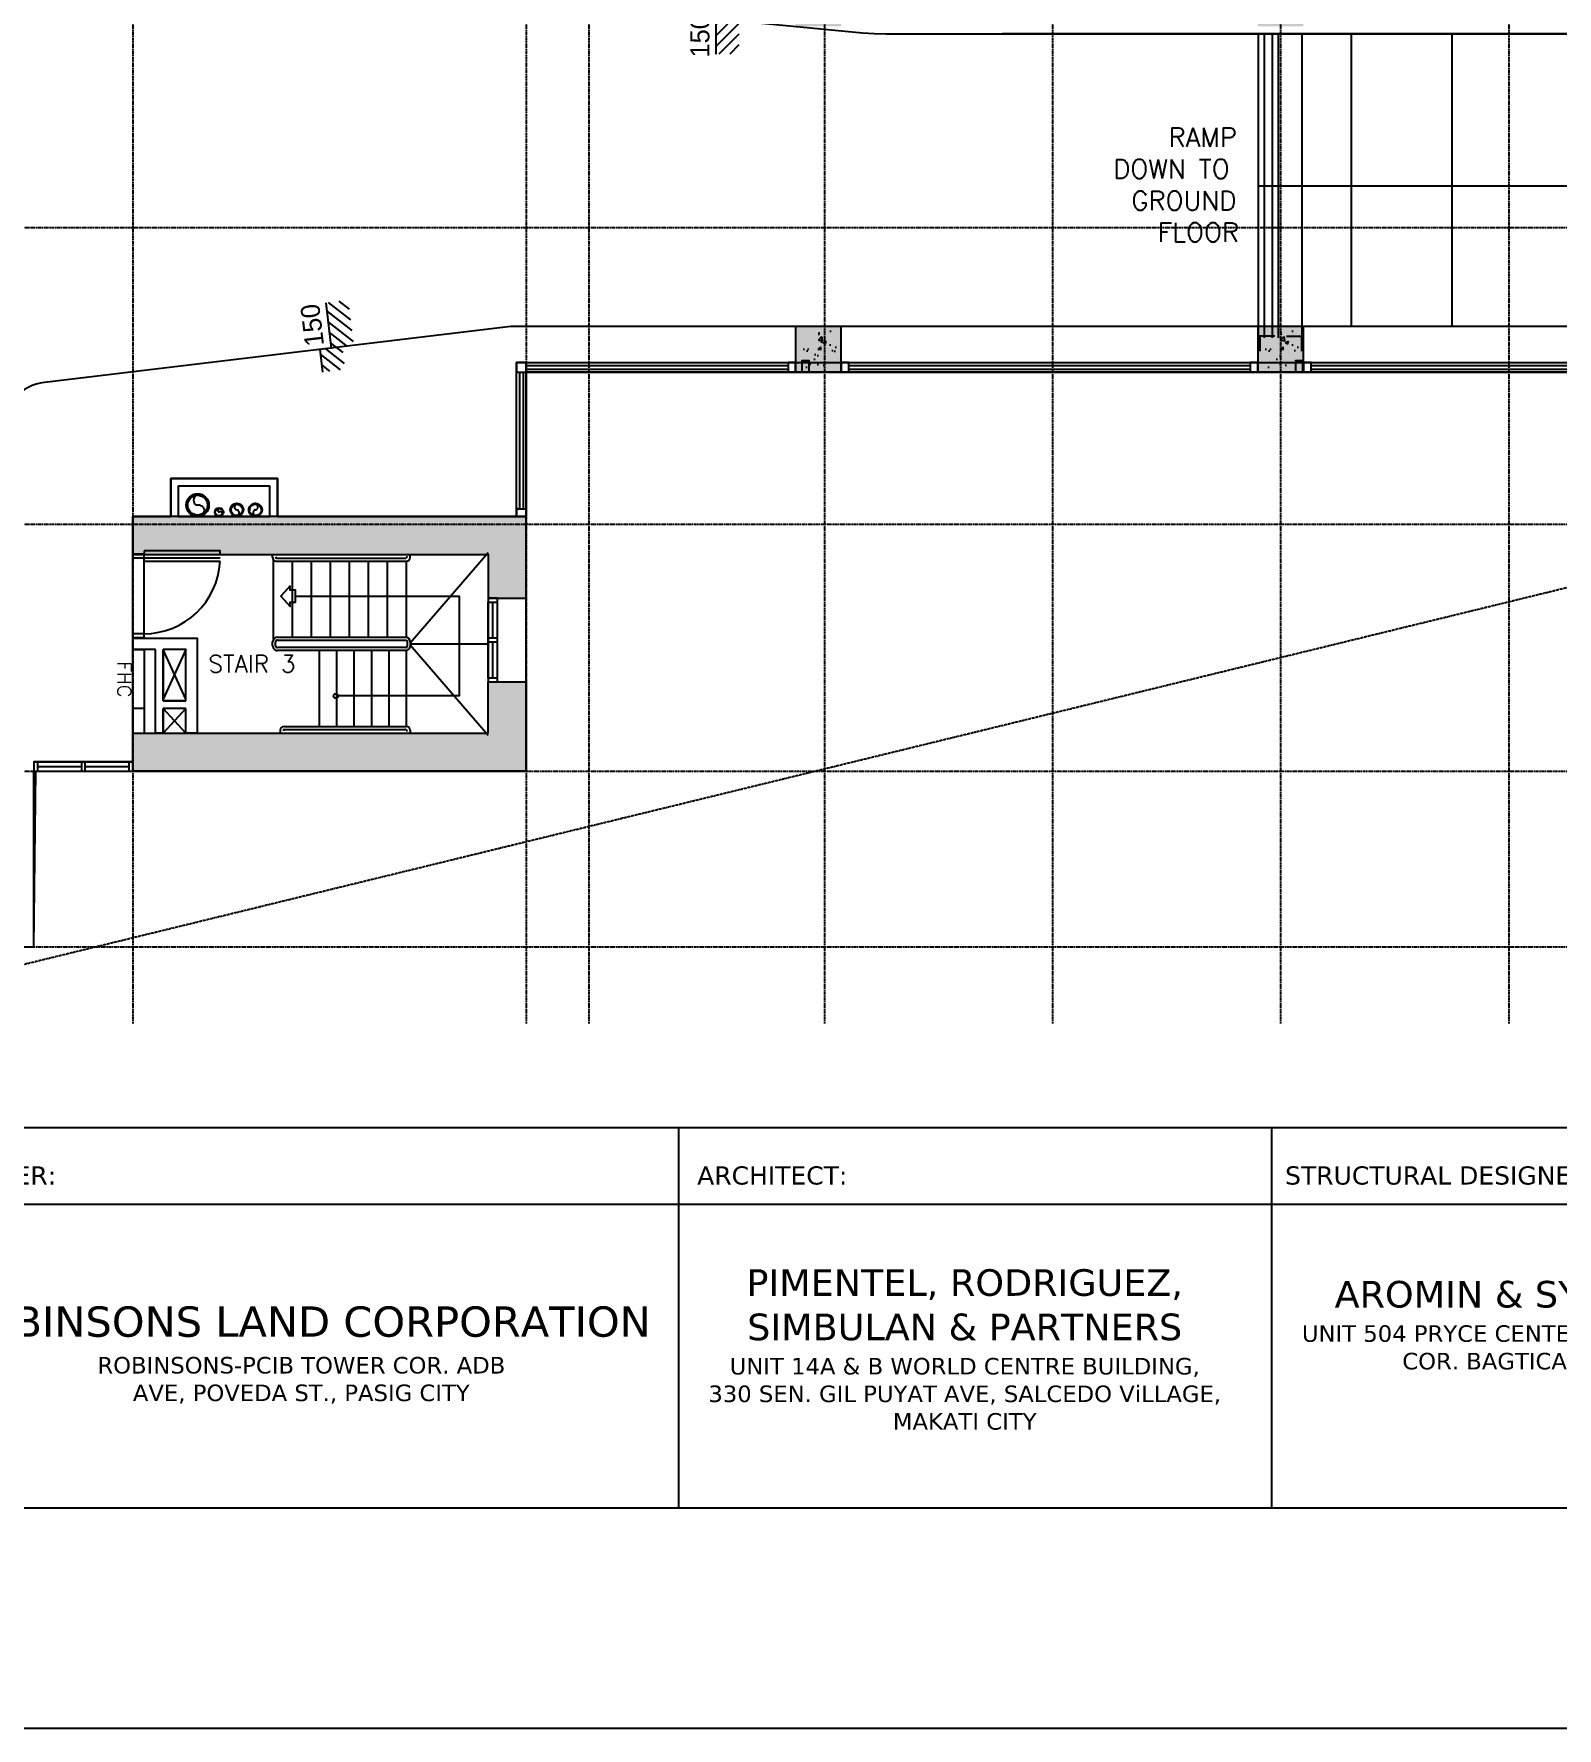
# Model space of a CAD drawing. Header units: inches. Extents: x -189245 to 740841, y -215444 to 469401.
# Drawn here: x 473354 to 493390, y 111625 to 133913 of the extents above; entities that cross this region are included whole.
import ezdxf
from ezdxf.enums import TextEntityAlignment as Align

# ---------------------------------------------------------------- set-up
doc = ezdxf.new("R2010")
doc.units = ezdxf.units.IN
doc.header["$LTSCALE"] = 10
doc.header["$MEASUREMENT"] = 0
for name, pattern in [('ACAD_WP', [1, 0.7, -0.3]), ('CENTER', [2, 1.25, -0.25, 0.25, -0.25]), ('GRID NORMAL$0$GRID BASEMENT$0$GRID GROUND$0$GRID$0$$0$PHANTOM', [2.5, 1.25, -0.25, 0.25, -0.25, 0.25, -0.25]), ('HIDDEN2', [0.1875, 0.125, -0.0625])]:
    doc.linetypes.add(name, pattern=pattern)
for name, color, linetype in [('3', 252, 'Continuous'), ('A - Wheel Stop', 2, 'Continuous'), ('A-CMU WALL', 4, 'Continuous'), ('A-COLUMN HATCH', 252, 'Continuous'), ('A-GRID', 8, 'Continuous'), ('A-HATCH GRAVEL', 8, 'Continuous'), ('A-HATCH-SOLID', 252, 'Continuous'), ('A-PARKING', 252, 'Continuous'), ('A-PARKING EQUIPMENTS', 2, 'Continuous'), ('A-ROAD', 252, 'Continuous'), ('A-SHEARWALL', 6, 'Continuous'), ('A-STAIR', 1, 'Continuous'), ('A-TEXT', 3, 'Continuous'), ('A-WINDOW', 2, 'Continuous'), ('COLUMN', 6, 'Continuous'), ('ELEVATION MARK', 2, 'Continuous'), ('GRID', 8, 'CENTER'), ('P-WST-KIT', 41, 'Continuous'), ('P-WST-PRK', 63, 'ACAD_WP'), ('TEXT', 3, 'Continuous'), ('TSG- DIM1', 1, 'Continuous'), ('TSG- WALL 100', 244, 'Continuous'), ('TSG- WINDOW PANEL HATCH', 200, 'Continuous')]:
    doc.layers.add(name, color=color, linetype=linetype)
doc.layers.add('DEFPOINT', color=7, linetype='Continuous', plot=False)
doc.layers.add('Defpoints @ 1', color=7, linetype='Continuous', plot=False)
doc.styles.add('loudet_font200', font='romans.shx')
doc.styles.add('PRSP_Simplex', font='simplex.shx')
pattern_1 = [(50, (467978.45, 126913.5), (717.26, -62.752), [75, -825]), (355, (467978.45, 126913.5), (-138.751, 752.192), [60, -660]), (100.4514, (468038.2, 126908.3), (578.51, 689.44), [63.74, -701.142]), (46.184, (467978.45, 127113.5), (1067.24, -165.52), [112.5, -1237.5]), (96.6356, (468067.4, 127099.7), (934.663, 974.12), [95.61, -1051.713]), (351.184, (467978.5, 127113.5), (934.66, 974.12), [90, -990]), (21, (468078.45, 127063.5), (596.907, -402.619), [75, -825]), (326, (468078.45, 127063.5), (243.315, 725.15), [60, -660]), (71.4514, (468128.2, 127029.95), (840.223, 322.53), [63.74, -701.142]), (37.5, (467978.45, 126913.5), (12.16, 332.894), [0, -652, 0, -670, 0, -662.5]), (7.5, (467978.45, 126913.5), (263.0695, 394.4117), [0, -382, 0, -637, 0, -252.5]), (327.5, (467755.45, 126913.5), (533.8224, -22.555), [0, -250, 0, -780, 0, -1035]), (317.5, (467655.45, 126913.5), (583.186, 100.105), [0, -325, 0, -518, 0, -735])]

# ---------------------------------------------------------------- blocks, each defined once
blk = doc.blocks.new('STEP')
at = {"color": 1}
for p, q in [((-196, -300), (-496, 0)), ((-54, -300), (-354, 0)), ((0, -213), (-213, 0)), ((220, -150), (0, 70)), ((300, -89), (61, 150)), ((300, 53), (203, 150)), ((-337, -300), (-600, -37)), ((-479, -300), (-600, -179)), ((78, -150), (-72, 0))]:
    blk.add_line(p, q, dxfattribs=at)
at = {"color": 3}
blk.add_lwpolyline([(-600, 0), (0, 0), (0, 150), (300, 150)], dxfattribs=at)
blk.add_attdef('000', (-646, 88), '', height=250, dxfattribs=at)
blk = doc.blocks.new('SW6')
at = {"layer": 'A-HATCH-SOLID', "ltscale": 2}
blk.add_hatch(color=254, dxfattribs=at).paths.add_polyline_path([(0, -100), (0, 575), (500, 575), (500, -100), (500, -600), (-4675, -600), (-4675, -100)])
at = {"layer": 'A-SHEARWALL', "color": 6}
blk.add_lwpolyline([(0, -100), (0, 575), (500, 575), (500, -100), (500, -100), (500, -600), (-4675, -600), (-4675, -100), (-4675, -100), (-4675, -100), (0, -100)], dxfattribs=at)
blk = doc.blocks.new('FHC')
at = {"layer": 'COLUMN', "color": 3, "linetype": 'HIDDEN2'}
blk.add_lwpolyline([(149, 325), (0, 325), (0, 1100), (149, 1100)], close=True, dxfattribs=at)
at = {"layer": 'TSG- WALL 100', "color": 4}
for p, q in [((0, 325), (0, 0)), ((150, 325), (150, 0))]:
    blk.add_line(p, q, dxfattribs=at)
at = {"layer": 'A-TEXT', "linetype": 'Continuous', "style": 'PRSP_Simplex'}
blk.add_text('FHC', height=180, rotation=270, dxfattribs=at).set_placement((-109, 708), align=Align.MIDDLE)

msp = doc.modelspace()

# ---------------------------------------------------------------- hatches: boundary and pattern name
at = {"layer": 'A-COLUMN HATCH'}
h = msp.add_hatch(color=254, dxfattribs=at)
h.paths.add_polyline_path([(467978.45079, 126913.49964), (469178.45079, 126913.49964), (469178.45079, 127613.49964), (467978.45079, 127613.49964)])
h.paths.add_polyline_path([(467978.45079, 131013.49964), (469178.45079, 131013.49964), (469178.45079, 131713.49964), (467978.45079, 131713.49964)])
h.paths.add_polyline_path([(467978.45079, 139013.49964), (469178.45079, 139013.49964), (469178.45079, 139713.49964), (467978.45079, 139713.49964)])
h.paths.add_polyline_path([(483373.45079, 130063.49964), (483373.45079, 129463.49964), (483973.45079, 129463.49964), (483973.45079, 130063.49964)])
h.paths.add_polyline_path([(483373.45079, 134013.49964), (483973.45079, 134013.49964), (483973.45079, 134613.49964), (483373.45079, 134613.49964)])
h.paths.add_polyline_path([(489453.45079, 130063.49964), (489453.45079, 129463.49964), (490053.45079, 129463.49964), (490053.45079, 130063.49964)])
h.paths.add_polyline_path([(489453.45079, 134013.49964), (490053.45079, 134013.49964), (490053.45079, 134613.49964), (489453.45079, 134613.49964)])
h.paths.add_polyline_path([(495453.45079, 130063.49964), (495453.45079, 129463.49964), (496053.45079, 129463.49964), (496053.45079, 130063.49964)])
h.paths.add_polyline_path([(495453.45079, 134013.49964), (496053.45079, 134013.49964), (496053.45079, 134613.49964), (495453.45079, 134613.49964)])
h.paths.add_polyline_path([(501453.45079, 134613.49964), (501453.45079, 134013.49964), (502053.45079, 134013.49964), (502053.45079, 134613.49964)])
h.paths.add_polyline_path([(502053.45079, 130063.49964), (501453.45079, 130063.49964), (501453.45079, 129463.49964), (502053.45079, 129463.49964)])
h.paths.add_polyline_path([(504353.45079, 130063.49964), (504353.45079, 129463.49964), (504953.45079, 129463.49964), (504953.45079, 130063.49964)])
h.paths.add_polyline_path([(514853.45079, 141613.49964), (515453.45079, 141613.49964), (515453.45079, 143113.49964), (514853.45079, 143113.49964)])
h.paths.add_polyline_path([(502103.45079, 141613.49964), (502103.45079, 142813.49964), (501403.45079, 142813.49964), (501403.45079, 141613.49964)])
h.paths.add_polyline_path([(501403.45079, 146413.49964), (502103.45079, 146413.49964), (502103.45079, 147613.49964), (501403.45079, 147613.49964)])
h.paths.add_polyline_path([(496103.45079, 146413.49964), (496103.45079, 147613.49964), (495403.45079, 147613.49964), (495403.45079, 146413.49964)])
h.paths.add_polyline_path([(496103.45079, 142813.49964), (495403.45079, 142813.49964), (495403.45079, 141613.49964), (496103.45079, 141613.49964)])
h.paths.add_polyline_path([(514853.45079, 146113.49964), (515453.45079, 146113.49964), (515453.45079, 147613.49964), (514853.45079, 147613.49964)])
h.paths.add_polyline_path([(514853.45079, 149113.49964), (515453.45079, 149113.49964), (515453.45079, 150613.49964), (514853.45079, 150613.49964)])
h.paths.add_polyline_path([(490103.45079, 142813.49964), (489403.45079, 142813.49964), (489403.45079, 141613.49964), (490103.45079, 141613.49964)])
h.paths.add_polyline_path([(489403.45079, 146413.49964), (490103.45079, 146413.49964), (490103.45079, 147613.49964), (489403.45079, 147613.49964)])
h.paths.add_polyline_path([(484103.45079, 146413.49964), (484103.45079, 147613.49964), (483403.45079, 147613.49964), (483403.45079, 146413.49964)])
h.paths.add_polyline_path([(484103.45079, 142813.49964), (483403.45079, 142813.49964), (483403.45079, 141613.49964), (484103.45079, 141613.49964)])
h.paths.add_polyline_path([(468678.45079, 147763.49964), (468678.45079, 148963.49964), (467978.45079, 148963.49964), (467978.45079, 147763.49964)])
h.paths.add_polyline_path([(467978.45079, 157013.49964), (469178.45079, 157013.49964), (469178.45079, 157713.49964), (467978.45079, 157713.49964)])
h.paths.add_polyline_path([(479828.45079, 161013.49964), (479828.45079, 161713.49964), (478628.45079, 161713.49964), (478628.45079, 161013.49964)])
h.paths.add_polyline_path([(475853.45079, 161013.49964), (475853.45079, 161813.49964), (474653.45079, 161813.49964), (474653.45079, 161013.49964)])
h.paths.add_polyline_path([(469178.45079, 165013.49964), (469178.45079, 165713.49964), (467978.45079, 165713.49964), (467978.45079, 165013.49964)])
h.paths.add_polyline_path([(486453.45079, 162713.49964), (486453.45079, 162113.49964), (487053.45079, 162113.49964), (487053.45079, 162713.49964)])
h.paths.add_polyline_path([(487103.45079, 155113.49964), (486403.45079, 155113.49964), (486403.45079, 153913.49964), (487103.45079, 153913.49964)])
h.paths.add_polyline_path([(469178.45079, 169113.49964), (469178.45079, 169813.49964), (467978.45079, 169813.49964), (467978.45079, 169113.49964)])
h.paths.add_polyline_path([(486453.45079, 167337.49964), (486453.45079, 166737.49964), (487053.45079, 166737.49964), (487053.45079, 167337.49964)])
h.paths.add_polyline_path([(492403.45079, 155113.49964), (492403.45079, 153913.49964), (493103.45079, 153913.49964), (493103.45079, 155113.49964)])
h.paths.add_polyline_path([(498403.45079, 155113.49964), (498403.45079, 153913.49964), (499103.45079, 153913.49964), (499103.45079, 155113.49964)])
h.paths.add_polyline_path([(493053.45079, 162113.49964), (493053.45079, 162713.49964), (492453.45079, 162713.49964), (492453.45079, 162113.49964)])
h.paths.add_polyline_path([(498453.45079, 162713.49964), (498453.45079, 162113.49964), (499053.45079, 162113.49964), (499053.45079, 162713.49964)])
h.paths.add_polyline_path([(493053.45079, 166737.49964), (493053.45079, 167337.49964), (492453.45079, 167337.49964), (492453.45079, 166737.49964)])
h.paths.add_polyline_path([(498453.45079, 167337.49964), (498453.45079, 166737.49964), (499053.45079, 166737.49964), (499053.45079, 167337.49964)])
h.paths.add_polyline_path([(506553.45079, 165363.49964), (506553.45079, 164763.49964), (507153.45079, 164763.49964), (507153.45079, 165363.49964)])
h.paths.add_polyline_path([(514853.45079, 162713.96634), (514853.45079, 162113.96634), (515453.45079, 162113.96634), (515453.45079, 162713.96634)])
h.paths.add_polyline_path([(514853.45079, 155113.49964), (514853.45079, 153613.49964), (515453.45079, 153613.49964), (515453.45079, 155113.49964)])
at = {"layer": 'A-HATCH GRAVEL'}
h = msp.add_hatch(dxfattribs=at)
h.set_pattern_fill('AR-CONC', color=256, scale=100, style=0)
h.set_pattern_definition(pattern_1)
h.paths.add_polyline_path([(483953.45079, 129863.49965), (483553.45079, 129863.49965), (483553.45079, 129463.49965), (483953.45079, 129463.49965)])
h = msp.add_hatch(dxfattribs=at)
h.set_pattern_fill('AR-CONC', color=256, scale=100, style=0)
h.set_pattern_definition(pattern_1)
h.paths.add_polyline_path([(489947.20079, 129863.49965), (489547.20079, 129863.49965), (489547.20079, 129463.49965), (489947.20079, 129463.49965)])
at = {"layer": 'A-HATCH-SOLID', "ltscale": 2}
msp.add_hatch(color=254, dxfattribs=at).paths.add_polyline_path([(479828.0935, 127563.49965), (479828.0935, 126488.49965), (479328.0935, 126488.49965), (479328.0935, 127063.49965), (474653.0935, 127063.49965), (474653.0935, 127563.49969)])
at = {"layer": 'A-PARKING'}
h = msp.add_hatch(dxfattribs=at)
h.set_pattern_fill('ANSI32', color=8, scale=500, angle=90, style=0)
h.set_pattern_definition([(135, (736631.4, 451932.26), (-132.58252, -132.58252), []), (135, (736631.4, 452020.65), (-132.58252, -132.58252), [])])
h.paths.add_polyline_path([(481153.15638, 167068.95693), (480653.59291, 167068.95693), (480653.59291, 166022.58416, 0.0539190032), (480740.00821, 166121.39057, 0.207179399), (481153.15638, 165867.3177)])
h.paths.add_polyline_path([(480653.59291, 167068.95693), (479828.59291, 167068.95693), (479828.59291, 166020.59513, 0.3890444277), (480653.59291, 166022.58416)])
h.paths.add_polyline_path([(480653.59291, 166022.58416, -0.3890444277), (479828.59291, 166020.59513), (479828.59291, 165364.43301), (480653.59291, 165364.43301)])
h.paths.add_polyline_path([(481153.15638, 165867.3177, -0.207179399), (480740.00821, 166121.39057, -0.0539190032), (480653.59291, 166022.58416), (480653.59291, 165364.43301), (481153.15638, 165364.43301)])
h.paths.add_polyline_path([(487154.02944, 166668.95693), (486753.59291, 166668.95693), (486753.59291, 166102.74944, 0.1977203413), (487154.02944, 165867.19284)])
h.paths.add_polyline_path([(486753.59291, 166668.95693), (486573.62908, 166668.95693), (486573.62908, 167068.95693), (486423.62908, 167068.95693), (486353.15638, 167068.95693), (486353.15638, 165871.68592, 0.2062088768), (486753.59291, 166141.64072)])
h.paths.add_polyline_path([(486753.59291, 166102.74944, -0.0094480839), (486740.00821, 166121.39057, -0.1958171759), (486353.15638, 165871.68592), (486353.15638, 165364.43301), (486753.59291, 165364.43301)])
h.paths.add_polyline_path([(487154.02944, 165867.19284, -0.1977203413), (486753.59291, 166102.74944), (486753.59291, 165364.43301), (487154.02944, 165364.43301)])
h.paths.add_polyline_path([(493163.17229, 167068.95693), (493053.62908, 167068.95693), (493053.62908, 166668.95693), (492753.59291, 166668.95693), (492753.59291, 166102.74944, 0.2016494938), (493163.17229, 165865.96243)])
h.paths.add_polyline_path([(492753.59291, 166668.95693), (492453.62908, 166668.95693), (492453.62908, 167068.95693), (492353.15638, 167068.95693), (492353.15638, 165871.68592, 0.2062088773), (492753.59291, 166141.64072)])
h.paths.add_polyline_path([(492753.59291, 166102.74944, -0.0094480839), (492740.00821, 166121.39057, -0.1958171765), (492353.15638, 165871.68592), (492353.15638, 165364.43301), (492753.59291, 165364.43301)])
h.paths.add_polyline_path([(493163.17229, 165865.96243, -0.2016494938), (492753.59291, 166102.74944), (492753.59291, 165364.43301), (493163.17229, 165364.43301)])
h.paths.add_polyline_path([(493163.17229, 165364.43301), (492753.59291, 165364.43301), (492753.59291, 162514.43301), (492953.59291, 162514.43301), (492953.59291, 162214.43301), (492963.17229, 162214.43301, 0.4142135624), (493163.17229, 162414.43301)])
h.paths.add_polyline_path([(492753.59291, 165364.43301), (492353.15638, 165364.43301), (492353.15638, 162415.0141, 0.4148529941), (492553.59291, 162215.01458), (492553.59291, 162514.43301), (492753.59291, 162514.43301)])
h.paths.add_polyline_path([(486753.59291, 165364.43301), (486353.15638, 165364.43301), (486353.15638, 162415.0141, 0.4148529923), (486553.59291, 162215.01458), (486553.59291, 162514.43301), (486753.59291, 162514.43301)])
h.paths.add_polyline_path([(487154.02944, 165364.43301), (486753.59291, 165364.43301), (486753.59291, 162514.43301), (486953.59291, 162514.43301), (486953.59291, 162215.01458, 0.414852994), (487154.02944, 162415.0141)])
h.paths.add_polyline_path([(480653.59291, 165364.43301), (479828.59291, 165364.43301), (479828.59291, 161364.43301), (480653.59291, 161364.43301)])
h.paths.add_polyline_path([(481153.15638, 165364.43301), (480653.59291, 165364.43301), (480653.59291, 161364.43301), (481117.79664, 161364.43301, 0.1520992685), (481153.15638, 161477.98293)])
h.paths.add_polyline_path([(480653.59291, 161364.43301), (479828.59291, 161364.43301), (479828.59291, 161109.48483), (480653.59291, 161231.50201)])
h.paths.add_polyline_path([(481117.79664, 161364.43301), (480653.59291, 161364.43301), (480653.59291, 161231.50201), (480982.41799, 161280.13512, 0.2079707955)])
h.paths.add_polyline_path([(476345.80477, 148804.9415), (478066.04286, 148804.9415), (478066.04286, 149179.9415), (476345.80477, 149179.9415)], flags=9)
h.paths.add_polyline_path([(473956.96681, 125029.90745), (474580.77633, 125029.90745), (474580.77633, 125329.90745), (473956.96681, 125329.90745)], flags=9)
h.paths.add_polyline_path([(474248.73412, 126300.51807), (474653.49602, 126300.51807), (474653.49602, 126600.51807), (474248.73412, 126600.51807)], flags=9)
h.paths.add_polyline_path([(476261.49295, 149415.24956), (478779.35009, 149415.24956), (478779.35009, 149790.24956), (476261.49295, 149790.24956)], flags=9)
h.paths.add_polyline_path([(470700.35101, 125014.3997), (471230.11291, 125014.3997), (471230.11291, 125389.3997), (470700.35101, 125389.3997)], flags=9)
h.paths.add_polyline_path([(467708.58097, 135926.93301), (468238.34287, 135926.93301), (468238.34287, 136301.93301), (467708.58097, 136301.93301)], flags=9)
h.paths.add_polyline_path([(467061.05151, 143376.93301), (467483.67056, 143376.93301), (467483.67056, 143751.93301), (467061.05151, 143751.93301)], flags=9)
h.paths.add_polyline_path([(467069.99489, 153926.93301), (467599.75679, 153926.93301), (467599.75679, 154301.93301), (467069.99489, 154301.93301)], flags=9)
h.paths.add_polyline_path([(470336.98856, 149650.72106), (472259.60761, 149650.72106), (472259.60761, 150025.72106), (470336.98856, 150025.72106)], flags=9)
h.paths.add_polyline_path([(476084.28923, 145378.19583), (476614.05113, 145378.19583), (476614.05113, 145753.19583), (476084.28923, 145753.19583)], flags=9)
h.paths.add_polyline_path([(478569.16317, 145421.60806), (479098.92507, 145421.60806), (479098.92507, 145796.60806), (478569.16317, 145796.60806)], flags=9)
h.paths.add_polyline_path([(476131.14742, 150902.67332), (476660.90932, 150902.67332), (476660.90932, 151277.67332), (476131.14742, 151277.67332)], flags=9)
h.paths.add_polyline_path([(478765.57744, 150960.77611), (479259.62506, 150960.77611), (479259.62506, 151335.77611), (478765.57744, 151335.77611)], flags=9)
at = {"layer": 'COLUMN'}
h = msp.add_hatch(dxfattribs=at)
h.set_pattern_fill('AR-CONC', color=8, scale=60, style=0)
h.set_pattern_definition([(50, (483673.45, 129763.5), (430.36, -37.65), [45, -495]), (355, (483673.45, 129763.5), (-83.25, 451.3), [36, -396]), (100.45, (483709.3, 129760.36), (347.1, 413.66), [38.24, -420.69]), (46.18, (483673.45, 129883.5), (640.34, -99.3), [67.5, -742.5]), (96.64, (483726.8, 129875.2), (560.8, 584.5), [57.37, -631.03]), (351.18, (483673.45, 129883.5), (560.8, 584.5), [54, -594]), (21, (483733.45, 129853.5), (358.14, -241.57), [45, -495]), (326, (483733.45, 129853.5), (146, 435.1), [36, -396]), (71.45, (483763.3, 129833.37), (504.13, 193.52), [38.24, -420.69]), (37.5, (483673.45, 129763.5), (7.296, 199.736), [0, -391.2, 0, -402, 0, -397.5]), (7.5, (483673.45, 129763.5), (157.84, 236.65), [0, -229.2, 0, -382.2, 0, -151.5]), (327.5, (483539.65, 129763.5), (320.293, -13.533), [0, -150, 0, -468, 0, -621]), (317.5, (483479.65, 129763.5), (349.91, 60.06), [0, -195, 0, -310.8, 0, -441])])
h.paths.add_polyline_path([(483373.45079, 129463.49964), (483973.45079, 129463.49964), (483973.45079, 130063.49964), (483373.45079, 130063.49964)])
h = msp.add_hatch(dxfattribs=at)
h.set_pattern_fill('AR-CONC', color=8, scale=60, style=0)
h.set_pattern_definition([(50, (489753.45, 129763.5), (430.36, -37.65), [45, -495]), (355, (489753.45, 129763.5), (-83.25, 451.3), [36, -396]), (100.45, (489789.3, 129760.36), (347.1, 413.66), [38.24, -420.69]), (46.18, (489753.45, 129883.5), (640.34, -99.3), [67.5, -742.5]), (96.64, (489806.8, 129875.2), (560.8, 584.5), [57.37, -631.03]), (351.18, (489753.45, 129883.5), (560.8, 584.5), [54, -594]), (21, (489813.45, 129853.5), (358.14, -241.57), [45, -495]), (326, (489813.45, 129853.5), (146, 435.1), [36, -396]), (71.45, (489843.3, 129833.37), (504.13, 193.52), [38.24, -420.69]), (37.5, (489753.45, 129763.5), (7.296, 199.736), [0, -391.2, 0, -402, 0, -397.5]), (7.5, (489753.45, 129763.5), (157.84, 236.65), [0, -229.2, 0, -382.2, 0, -151.5]), (327.5, (489619.65, 129763.5), (320.293, -13.533), [0, -150, 0, -468, 0, -621]), (317.5, (489559.65, 129763.5), (349.91, 60.06), [0, -195, 0, -310.8, 0, -441])])
h.paths.add_polyline_path([(489453.45079, 129463.49964), (490053.45079, 129463.49964), (490053.45079, 130063.49964), (489453.45079, 130063.49964)])

# ---------------------------------------------------------------- linework, layer by layer
at = {"layer": '3', "color": 3, "linetype": 'GRID NORMAL$0$GRID BASEMENT$0$GRID GROUND$0$GRID$0$$0$PHANTOM', "flags": 128}
msp.add_lwpolyline([(519060.98795, 161934.25824), (518597.00513, 153256.65373), (518978.66397, 141152.66941), (519953.87855, 133081.37109), (465290.09382, 119732.83041), (464032.95972, 126578.35551), (463077.88672, 133876.12473), (462497.52086, 141213.20695), (462293.93772, 148550.3831), (462470.12238, 155878.2654), (463024.7082, 163207.31271), (463952.35995, 170488.45701), (465186.141, 177338.22958), (519079.94233, 161941.45465)], dxfattribs=at)
at = {"layer": 'A - Wheel Stop', "color": 2}
msp.add_lwpolyline([(474803.45079, 127113.49965), (474803.45079, 127063.49965), (475803.45079, 127063.49965), (475803.45079, 127113.49965)], close=True, dxfattribs=at)
at = {"layer": 'A-CMU WALL', "color": 252, "linetype": 'Continuous'}
msp.add_line((474653.45079, 124613.49965), (474653.45079, 124613.49965), dxfattribs=at)
at = {"layer": 'A-GRID', "linetype": 'GRID NORMAL$0$GRID BASEMENT$0$GRID GROUND$0$GRID$0$$0$PHANTOM'}
for points in [[(457908.91887, 131364.07003), (524924.32718, 131366.48229)], [(457908.88734, 127464.43301), (524924.32718, 127464.43301)], [(457908.88734, 124214.43301), (524924.35815, 124214.43301)], [(457908.88734, 121901.8997), (524924.35815, 121901.8997)]]:
    msp.add_lwpolyline(points, dxfattribs=at)
at = {"layer": 'A-PARKING EQUIPMENTS'}
for points in [[(489679.12952, 129938.49964), (489479.12952, 129938.49964), (489479.12952, 129738.49964)], [(489829.62784, 129938.49966), (490029.62784, 129938.49968), (490029.62786, 129738.49968)]]:
    msp.add_lwpolyline(points, dxfattribs=at)
at = {"layer": 'A-ROAD', "color": 252}
for p, q in [((505543.09368, 133913.49965), (486090.79259, 133913.49965)), ((474803.45079, 126970.66027), (474803.45079, 127020.66027)), ((474952.4598, 124712.49965), (474952.4598, 125812.49965)), ((475352.4598, 125162.49965), (475052.4598, 125812.49965)), ((475352.4598, 125812.49965), (475052.4598, 125162.49965)), ((475052.4598, 125137.49965), (475052.4598, 125812.49965)), ((475353.45079, 125713.49965), (475353.45079, 125713.49965)), ((475052.4598, 124712.49965), (475052.4598, 125037.49965)), ((475352.4598, 124712.49965), (475052.4598, 125037.49965)), ((475352.4598, 125037.49965), (475052.4598, 124712.49965))]:
    msp.add_line(p, q, dxfattribs=at)
at = {"layer": 'A-ROAD', "color": 250}
for p, q in [((489461.52836, 129913.49965), (489461.52836, 133913.49965)), ((489543.07228, 129913.49965), (489543.07228, 133913.49965)), ((489644.45784, 129913.49965), (489644.45784, 133913.49965)), ((489723.56465, 129913.49965), (489723.56465, 133913.49965)), ((490038.00818, 129913.49965), (490038.00818, 133913.49965)), ((490684.72487, 130063.49964), (490684.72487, 133913.49965)), ((492009.8501, 130063.49964), (492009.8501, 133913.49965))]:
    msp.add_line(p, q, dxfattribs=at)
at = {"layer": 'A-ROAD', "color": 1}
for p, q in [((479328.45079, 125438.49965), (479328.45079, 126438.49965)), ((479453.45079, 125438.49965), (479453.45079, 126438.49965)), ((473403.91747, 124338.03297), (474603.45079, 124338.03297)), ((473403.91747, 124213.03297), (474603.45079, 124213.03297))]:
    msp.add_line(p, q, dxfattribs=at)
at = {"layer": 'A-ROAD', "color": 2}
for p, q in [((479390.95079, 125963.49965), (479390.95079, 126438.49965)), ((479390.95079, 125438.49965), (479390.95079, 125913.49965)), ((473403.91747, 124275.53297), (473978.68413, 124275.53297)), ((474028.68413, 124275.53297), (474603.45079, 124275.53297))]:
    msp.add_line(p, q, dxfattribs=at)
at = {"layer": 'A-ROAD', "color": 1}
for points in [[(505570.86992, 134955.0053), (486843.42648, 134955.0053), (486687.20595, 134971.90965), (475625.12579, 136168.91792), (475342.90881, 136199.45612), (475219.21863, 136212.84042), (475145.56425, 136226.6491), (475022.32884, 136250.63421), (474945.00674, 136266.24848, 0.0277260077), (474859.89947, 136278.57374, 0.13691651), (474752.10981, 136258.54051, 0.1201715374), (474603.84814, 136134.89943, 0.1832322106), (474515.95079, 135822.24806), (474515.95079, 135093.26945, 0.3863572764), (474741.97896, 134844.4214), (475053.49255, 134814.41293), (481383.52763, 134204.63319), (484252.6774, 133928.24462), (484405.92005, 133917.18801), (484559.51677, 133913.49965), (486059.79005, 133913.49965), (505507.86219, 133913.49965, 0.0585425567)], [(489461.52836, 131913.49965), (506007.36547, 131913.49965, 0.0578398236), (506282.22568, 131945.40211), (518981.86193, 134933.70117)], [(515452.62062, 132190.37561), (506737.32519, 130062.49984, 0.0013688445), (506007.16774, 130063.49964), (479628.2826, 130063.49964), (473495.40281, 129326.21211, 0.3863698533), (472949.77079, 128725.4665), (472949.95079, 124613.49949)]]:
    msp.add_lwpolyline(points, format="xyb", dxfattribs=at)
at = {"layer": 'A-ROAD', "color": 252}
for points in [[(475352.4598, 125137.49965), (475052.4598, 125137.49965)], [(475352.4598, 125037.49965), (475052.4598, 125037.49965)]]:
    msp.add_lwpolyline(points, dxfattribs=at)
at = {"layer": 'A-SHEARWALL'}
msp.add_line((474653.45079, 127463.49965), (474653.45079, 127063.49965), dxfattribs=at)
at = {"layer": 'A-SHEARWALL', "color": 6}
msp.add_lwpolyline([(474653.45079, 127563.49969), (474653.45079, 127063.49965), (479328.45079, 127063.49965), (479328.45079, 126488.49965), (479828.45079, 126488.49965), (479828.45079, 127563.49965), (474653.45079, 127563.49964)], dxfattribs=at)
at = {"layer": 'A-SHEARWALL', "color": 2}
msp.add_lwpolyline([(479703.45079, 127663.49965), (479828.45079, 127663.49965), (479828.45079, 127563.49964), (479703.45079, 127563.49964)], close=True, dxfattribs=at)
at = {"layer": 'A-STAIR', "color": 2, "linetype": 'Continuous'}
for p, q in [((476494.40683, 127026.43302), (476494.40683, 127064.43302)), ((478304.40683, 127026.61301), (478304.40683, 127064.61301)), ((474803.45079, 127020.66027), (475801.94865, 127020.66027)), ((475803.45079, 126970.66027), (474803.45079, 126970.66027)), ((476544.40683, 126976.61301), (478254.40683, 126976.61301)), ((476549.7296, 127014.61301), (478236.40683, 127014.61301)), ((476644.40683, 126976.61301), (476685.78381, 126976.61301)), ((476649.7296, 127014.61301), (476685.78381, 127014.61301)), ((478230.63237, 127014.61301), (478236.40683, 127014.61301)), ((478230.63237, 126976.61301), (478254.40683, 126976.61301)), ((476557.40683, 125976.43302), (477326.84934, 125976.43302)), ((476557.40696, 125938.43302), (478241.03564, 125938.43302)), ((476494.40683, 125864.43302), (476494.40683, 125913.43302)), ((476532.40683, 125864.43302), (476532.40683, 125913.43302)), ((478241.03564, 125840.43302), (476557.40685, 125840.43302)), ((478241.03564, 125802.43302), (476557.40685, 125802.43302)), ((478304.03564, 125913.43302), (478304.03564, 125864.43302)), ((476594.40683, 124752.25301), (476594.40683, 124714.25301)), ((476644.40683, 124802.25301), (478254.40683, 124802.25301)), ((476652.40518, 124764.25301), (478236.40683, 124764.25301)), ((478230.63237, 124802.25301), (478254.40683, 124802.25301)), ((478230.63237, 124764.25301), (478236.40683, 124764.25301)), ((478304.40683, 124752.25301), (478304.40683, 124714.25301))]:
    msp.add_line(p, q, dxfattribs=at)
at = {"layer": 'A-STAIR', "linetype": 'Continuous'}
for p, q in [((478304.03564, 125901.46784), (479328.65541, 127088.93301)), ((479328.45079, 126488.49965), (479328.45079, 125388.49965)), ((478304.03564, 125888.93302), (479328.65541, 125888.93302)), ((478304.03564, 125876.39819), (479328.65541, 124688.93301)), ((476644.40683, 124802.25301), (476668.11833, 124802.25301)), ((476644.40683, 124802.25301), (476685.78381, 124802.25301)), ((476644.40683, 124802.25301), (476668.11833, 124802.25301)), ((476652.40518, 124764.25301), (476685.78381, 124764.25301)), ((476652.40683, 124764.25301), (476668.11833, 124764.25301)), ((476652.40683, 124764.25301), (476668.11833, 124764.25301)), ((473353.45079, 124338.03297), (474652.98411, 124338.03297)), ((474653.45079, 124338.03297), (473353.91747, 124338.03297))]:
    msp.add_line(p, q, dxfattribs=at)
at = {"layer": 'A-STAIR'}
for p, q in [((474653.45079, 126020.66027), (474653.45079, 127020.66027)), ((474803.45079, 126020.66027), (474803.45079, 127020.66027))]:
    msp.add_line(p, q, dxfattribs=at)
at = {"layer": 'A-STAIR', "color": 2, "linetype": 'Continuous'}
for points in [[(474803.45079, 127020.66027), (474803.45079, 127070.66027), (474653.45079, 127070.66027), (474653.45079, 127020.66027)], [(474803.45079, 125970.66027), (474803.45079, 126020.66027), (474653.45079, 126020.66027), (474653.45079, 125970.66027)]]:
    msp.add_lwpolyline(points, close=True, dxfattribs=at)
at = {"layer": 'A-STAIR', "linetype": 'Continuous'}
for points in [[(476504.40683, 125947.49179), (476504.40683, 126996.39901)], [(476754.40683, 125974.99771), (476754.40683, 126976.61301)], [(477004.40683, 125974.99771), (477004.40683, 126976.61301)], [(477254.40683, 125974.99771), (477254.40683, 126976.61301)], [(477504.40683, 125974.99771), (477504.40683, 126976.61301)], [(477754.40683, 125974.99771), (477754.40683, 126976.61301)], [(478004.40683, 125974.99771), (478004.40683, 126976.61301)], [(478254.40683, 125974.99771), (478254.40683, 126976.61301)], [(477104.40683, 125802.43302), (477104.40683, 124802.25301)], [(477334.40683, 125802.43302), (477334.40683, 124802.25301)], [(477564.40683, 125802.43302), (477564.40683, 124802.25301)], [(477794.40683, 125802.43302), (477794.40683, 124802.25301)], [(478024.40683, 125802.43302), (478024.40683, 124802.25301)], [(478254.40683, 124802.25301), (478254.40683, 125803.70217)], [(478254.40683, 125777.25301), (478254.40683, 125778.08905)]]:
    msp.add_lwpolyline(points, dxfattribs=at)
at = {"layer": 'A-STAIR', "color": 2}
msp.add_lwpolyline([(476725.52312, 126652.79698), (476601.21838, 126516.29698), (476725.52312, 126379.79698), (476725.52312, 126438.29698), (476794.34324, 126438.29698), (476794.34324, 126594.29698), (476725.52312, 126594.29698)], close=True, dxfattribs=at)
at = {"layer": 'A-STAIR'}
msp.add_lwpolyline([(476794.34324, 126516.29698), (478947.5266, 126516.29698), (478947.5266, 125203.29698), (477355.59485, 125203.29698)], dxfattribs=at)
at = {"layer": 'A-STAIR', "color": 2, "linetype": 'Continuous'}
msp.add_lwpolyline([(477326.84934, 125976.43302), (478241.03564, 125976.43302)], dxfattribs=at)
msp.add_lwpolyline([(478162.90596, 125938.43302), (478241.03564, 125938.43302, -0.4142135624), (478266.03564, 125913.43302), (478266.03564, 125864.43302)], format="xyb", dxfattribs=at)
at = {"layer": 'A-STAIR', "color": 2}
msp.add_circle((477325.59485, 125203.29698), 30, dxfattribs=at)
at = {"layer": 'A-STAIR'}
msp.add_arc((474797.51268, 127028.2267), 1007.58392, 270.337669458, 356.724729114, dxfattribs=at)
at = {"layer": 'A-STAIR', "color": 2, "linetype": 'Continuous'}
for centre, radius, start, end in [((476544.08729, 127026.29264), 49.68065, 179.838106869, 270.368528926), ((476552.40683, 127034.43302), 20, 180, 262.307201265), ((478236.40683, 127044.61301), 30, 270, 0), ((478254.40683, 127026.61301), 50, 270, 0), ((476557.40683, 125913.43302), 63, 90, 180), ((476557.40683, 125913.43302), 25, 89.999711751, 180), ((478241.03564, 125913.43302), 63, 0, 90), ((476556.55988, 125864.58047), 62.15322, 180.135926428, 270.780801207), ((476556.56989, 125864.58203), 24.16352, 180.353351261, 271.984961083), ((478241.87259, 125864.58203), 24.16352, 268.015072514, 359.646648739), ((478241.8826, 125864.58047), 62.15322, 269.219213435, 359.864073572), ((476644.40683, 124752.25301), 50, 90, 180), ((476652.40683, 124744.25301), 20, 90, 180), ((478236.40683, 124734.25301), 30, 0, 90), ((478254.40683, 124752.25301), 50, 0, 90)]:
    msp.add_arc(centre, radius, start, end, dxfattribs=at)
at = {"layer": 'A-WINDOW', "color": 252}
for p, q in [((479828.45079, 129588.49965), (504371.52441, 129588.49965)), ((483572.40517, 129563.49965), (483553.45079, 129563.49965)), ((479828.45079, 127563.49965), (479828.45079, 129488.49965)), ((479828.45079, 127913.49965), (479828.45079, 129463.49965))]:
    msp.add_line(p, q, dxfattribs=at)
msp.add_lwpolyline([(479828.4508, 129588.49965), (479703.45079, 129588.49965), (479703.45079, 129463.49965), (479828.45079, 129463.49965)], close=True, dxfattribs=at)
at = {"layer": 'A-WINDOW', "color": 2}
for points in [[(483373.45079, 129463.53347), (483373.45079, 129588.49965), (483273.45079, 129588.49965), (483273.45079, 129463.53347), (483373.45079, 129463.53347)], [(484073.45079, 129463.53347), (484073.45079, 129588.49965), (483973.45079, 129588.49965), (483973.45079, 129463.53347), (484073.45079, 129463.53347)], [(489453.45079, 129463.53347), (489453.45079, 129588.49965), (489353.45079, 129588.49965), (489353.45079, 129463.53347), (489453.45079, 129463.53347)], [(490153.45079, 129463.53347), (490153.45079, 129588.49965), (490053.45079, 129588.49965), (490053.45079, 129463.53347), (490153.45079, 129463.53347)]]:
    msp.add_lwpolyline(points, dxfattribs=at)
at = {"layer": 'A-WINDOW', "color": 252}
for points in [[(483553.45079, 129463.49964), (483553.45079, 129613.49965), (483453.45079, 129613.49965), (483453.45079, 129463.49965), (483553.45079, 129463.49965)], [(490047.20079, 129463.49964), (490047.20079, 129613.49965), (489947.20079, 129613.49965), (489947.20079, 129463.49965), (490047.20079, 129463.49965)]]:
    msp.add_lwpolyline(points, dxfattribs=at)
at = {"layer": 'COLUMN', "linetype": 'Continuous'}
for p, q in [((474802.95525, 125813.49965), (474653.45079, 125813.49965)), ((474802.95525, 125038.49965), (474653.45079, 125038.49965))]:
    msp.add_line(p, q, dxfattribs=at)
for points in [[(483373.45079, 129463.49964), (483973.45079, 129463.49964), (483973.45079, 130063.49964), (483373.45079, 130063.49964)], [(489453.45079, 129463.49964), (490053.45079, 129463.49964), (490053.45079, 130063.49964), (489453.45079, 130063.49964)]]:
    msp.add_lwpolyline(points, close=True, dxfattribs=at)
at = {"layer": 'DEFPOINT'}
for points in [[(465808.33373, 159663.87905), (465772.15452, 159233.82826), (465621.06448, 157364.43301), (465616.23624, 157308.87549), (465486.36946, 154932.56867), (465449.36257, 154233.01199), (465413.4441, 153530.39197), (465332.31955, 151072.28759), (465293.41005, 147464.43301), (465315.2967, 145363.78993), (465359.23524, 143143.34247), (465425.92544, 141614.43301), (465529.56221, 139327.13664), (465830.49241, 135365.57619), (466262.13461, 131364.37071), (466777.18531, 127444.13075), (467131.29845, 125120.8709), (467978.5133, 125120.8709), (467978.79279, 121901.8997), (473353.51329, 121907.57168), (473353.51329, 124213.03297), (479828.65541, 124214.43301), (479828.65541, 129463.49964), (505138.28555, 129463.49964)], [(465948.92012, 134205.496), (466101.21529, 132776.75225), (466451.81706, 129794.97321), (466592.41012, 128655.78036), (466653.52379, 128255.08639), (466868.56873, 126844.59594), (467131.29845, 125120.8709), (467978.5133, 125120.8709), (467978.79291, 121900.49967), (473353.45079, 121901.8997), (473378.91747, 124213.03297), (474653.65541, 124213.03297), (474653.45079, 127563.49964), (475153.45079, 127563.49964), (475153.45079, 128063.96632), (476558.45079, 128063.96632), (476558.45079, 127563.96632), (479828.65541, 127563.96632), (479828.65541, 129463.49964), (504653.45079, 129463.49964)]]:
    msp.add_lwpolyline(points, dxfattribs=at)
msp.add_lwpolyline([(475153.45079, 128063.96632), (476558.45079, 128063.96632), (476558.45079, 127563.49964), (475153.45079, 127563.49964)], close=True, dxfattribs=at)
at = {"layer": 'Defpoints', "color": 5}
msp.add_line((445844.44144, 119524.55308), (541044.44144, 119524.55308), dxfattribs=at)
at = {"layer": 'Defpoints'}
for p, q in [((481835.91399, 114524.55308), (481835.91399, 119524.55308)), ((489639.91621, 114524.55308), (489639.91621, 119524.55308)), ((445844.44144, 118516.02084), (541044.44144, 118516.02084))]:
    msp.add_line(p, q, dxfattribs=at)
at = {"layer": 'Defpoints', "color": 2}
msp.add_lwpolyline([(439751.44144, 111624.55308), (544751.44144, 111624.55308), (544751.44144, 185874.55308), (439751.44144, 185874.55308)], close=True, dxfattribs=at)
at = {"layer": 'Defpoints', "color": 5}
msp.add_lwpolyline([(445844.44144, 114524.55308), (541044.44144, 114524.55308), (541044.44144, 182974.55308), (445844.44144, 182974.55308)], close=True, dxfattribs=at)
at = {"layer": 'GRID', "linetype": 'GRID NORMAL$0$GRID BASEMENT$0$GRID GROUND$0$GRID$0$$0$PHANTOM'}
for p, q in [((474653.65541, 178562.49557), (474653.65541, 120893.30323)), ((480653.65541, 178562.49557), (480653.65541, 120893.30323)), ((483753.65541, 178562.49557), (483753.65539, 120893.30323)), ((486753.65541, 178562.49557), (486753.65541, 120893.30323)), ((489753.65541, 178562.49557), (489753.65541, 120893.30323)), ((492753.65541, 178562.49557), (492753.65541, 120893.30323)), ((479828.65541, 177562.64506), (479828.65541, 120893.30323))]:
    msp.add_line(p, q, dxfattribs=at)
at = {"layer": 'P-WST-KIT'}
for centre, radius in [((476023.97891, 127650.72877), 87.22909), ((476023.97891, 127650.72873), 87.22909), ((476023.97891, 127650.72877), 75), ((476023.97891, 127650.72873), 75)]:
    msp.add_circle(centre, radius, dxfattribs=at)
for centre, start_param, end_param in [((476023.97891, 127688.22877), 0, 3.1415926536), ((476023.97891, 127688.22873), 0, 3.1415926536), ((476023.97891, 127613.22877), 3.1415926536, 6.2831853072), ((476023.97891, 127613.22873), 3.1415926536, 6.2831853072)]:
    msp.add_ellipse(centre, major_axis=(0, 37.5), ratio=0.841801525, start_param=start_param, end_param=end_param, dxfattribs=at)
at = {"layer": 'P-WST-PRK'}
for centre, radius in [((476267.58666, 127650.72877), 87.22909), ((476267.58666, 127650.72873), 87.22909), ((476267.58666, 127650.72877), 75), ((476267.58666, 127650.72873), 75)]:
    msp.add_circle(centre, radius, dxfattribs=at)
for centre, ratio, start_param, end_param in [((476267.58666, 127688.22877), 0.8643931784, 3.1415926536, 6.2831853072), ((476267.58666, 127688.22873), 0.8643931784, 3.1415926536, 6.2831853072), ((476267.58666, 127613.22877), 0.832926772, 0, 3.1415926536), ((476267.58666, 127613.22873), 0.832926772, 0, 3.1415926536)]:
    msp.add_ellipse(centre, major_axis=(0, 37.5), ratio=ratio, start_param=start_param, end_param=end_param, dxfattribs=at)
at = {"layer": 'TEXT', "linetype": 'ByBlock'}
for centre, radius in [((475507.08667, 127713.49968), 150), ((475507.08667, 127713.49965), 150), ((475507.08667, 127713.49968), 130), ((475507.08667, 127713.49965), 130), ((475789.70173, 127621.11474), 57.61506), ((475789.70173, 127621.1147), 57.61506), ((475789.70173, 127621.11474), 49.389), ((475789.70173, 127621.1147), 49.389)]:
    msp.add_circle(centre, radius, dxfattribs=at)
for centre, major_axis, ratio, start_param, end_param in [((475507.08667, 127778.49968), (0, 65), 0.7950665647, 0, 3.1415926536), ((475507.08667, 127778.49965), (0, 65), 0.7950665647, 0, 3.1415926536), ((475507.08667, 127648.49968), (-89.24412, 0), 0.7283392946, 1.5707963268, 4.7123889804), ((475507.08667, 127648.49965), (-89.24412, 0), 0.7283392946, 1.5707963268, 4.7123889804), ((475789.70173, 127645.80924), (0, 24.6945), 0.6983574534, 0, 3.1415926536), ((475789.70173, 127645.8092), (0, 24.6945), 0.6983574534, 0, 3.1415926536), ((475810.96005, 127608.54879), (21.25832, -12.56591), 0.6983574534, 0, 3.1415926536)]:
    msp.add_ellipse(centre, major_axis=major_axis, ratio=ratio, start_param=start_param, end_param=end_param, dxfattribs=at)
at = {"layer": 'TSG- DIM1', "color": 1}
for p, q in [((479828.45079, 129550.99965), (483273.45079, 129550.99965)), ((479828.45079, 129500.99965), (483273.45079, 129500.99965)), ((484073.45079, 129550.99965), (489353.45079, 129550.99965)), ((484073.45079, 129500.99965), (489353.45079, 129500.99965)), ((490153.45079, 129550.99965), (495353.45079, 129550.99965)), ((490153.45079, 129500.99965), (495353.45079, 129500.99965)), ((479740.95079, 129463.49965), (479740.95079, 127663.49965)), ((479790.95079, 129463.49965), (479790.95079, 127663.49965))]:
    msp.add_line(p, q, dxfattribs=at)
at = {"layer": 'TSG- DIM1', "color": 3}
msp.add_line((479703.45079, 127688.49965), (479703.45079, 127588.49965), dxfattribs=at)
at = {"layer": 'TSG- WALL 100', "color": 4}
for points in [[(476558.45079, 127563.49964), (476558.45079, 128063.96632), (475153.45079, 128063.96632), (475153.45079, 127563.49964)], [(474952.45971, 125813.49965), (474653.45079, 125813.49965), (474653.45079, 125963.49965), (474803.45079, 125963.49965)], [(474803.45079, 125963.49965), (475503.45079, 125963.49965), (475503.45079, 124712.49965), (475353.45079, 124712.49965), (475353.45079, 125037.49956)], [(475052.4598, 125037.49965), (475052.4598, 124713.52031), (474952.45971, 124713.52031), (474952.45971, 125813.52031)], [(475052.4598, 125813.52031), (475052.4598, 125137.49965)], [(475353.45079, 125137.49964), (475353.45079, 125813.49965), (475052.4598, 125813.49965)], [(475052.4598, 125137.49965), (475352.4598, 125137.49964)], [(475052.4598, 125137.49964), (475353.45079, 125137.49964)], [(475052.4598, 125037.49965), (475052.4598, 124712.49965), (474952.4598, 124712.49965), (474952.4598, 124713.52031)], [(475352.4598, 125037.49965), (475052.4598, 125037.49965)], [(475353.45079, 125037.49956), (475052.4598, 125037.49965)]]:
    msp.add_lwpolyline(points, dxfattribs=at)
msp.add_lwpolyline([(475253.45079, 127563.96632), (476458.45079, 127563.96632), (476458.45079, 127963.96632), (475253.45079, 127963.96632)], close=True, dxfattribs=at)
at = {"layer": 'TSG- WINDOW PANEL HATCH', "color": 2, "ltscale": 2}
for p, q in [((479703.45079, 127708.97573), (479703.45079, 129463.49965)), ((479703.45079, 127563.49965), (479703.45079, 129463.49965)), ((479828.45079, 129463.49965), (504953.45079, 129463.49965))]:
    msp.add_line(p, q, dxfattribs=at)
for points in [[(479828.45079, 127563.49965), (479703.45079, 127563.49965), (479703.45079, 129588.49965), (479828.45079, 129588.49965)], [(479828.45079, 129588.49965), (498753.45079, 129588.49932), (498753.51329, 129463.49964), (479828.45079, 129463.49964)], [(479703.45079, 129463.49965), (479828.45079, 129463.49965), (479828.45079, 127563.49965), (479703.45079, 127563.49965)]]:
    msp.add_lwpolyline(points, close=True, dxfattribs=at)
at = {"layer": 'TSG- WINDOW PANEL HATCH', "color": 2}
for points in [[(479453.45079, 126438.49965), (479453.45079, 126488.49965), (479328.45079, 126488.49965), (479328.45079, 126438.49965)], [(479453.45079, 125913.49965), (479453.45079, 125963.49965), (479328.45079, 125963.49965), (479328.45079, 125913.49965)], [(479453.45079, 125388.49965), (479453.45079, 125438.49965), (479328.45079, 125438.49965), (479328.45079, 125388.49965)], [(473353.91747, 124213.03297), (473403.91747, 124213.03297), (473403.91747, 124338.03297), (473353.91747, 124338.03297)], [(473978.68413, 124213.03297), (474028.68413, 124213.03297), (474028.68413, 124338.03297), (473978.68413, 124338.03297)], [(474603.45079, 124213.03297), (474653.45079, 124213.03297), (474653.45079, 124338.03297), (474603.45079, 124338.03297)]]:
    msp.add_lwpolyline(points, close=True, dxfattribs=at)

# ---------------------------------------------------------------- block references
at = {"layer": 'A-HATCH-SOLID'}
msp.add_blockref('SW6', (479328.45079, 124813.49965), dxfattribs=at)
at = {"layer": 'COLUMN', "linetype": 'Continuous'}
msp.add_blockref('FHC', (474653.65541, 124713.49965), dxfattribs=at)
at = {"layer": 'ELEVATION MARK', "rotation": 90}
msp.add_blockref('STEP', (482327.59584, 134248.23802), dxfattribs=at).add_auto_attribs({'000': '150'})
at = {"layer": 'ELEVATION MARK'}
ref = msp.add_blockref('STEP', (477264.44168, 129779.32149), dxfattribs=dict(at, xscale=-1, rotation=96.85513225342636))
ref.add_attrib('000', '150', (477171.27134, 129818.95597), dxfattribs={"layer": '0', "color": 3, "height": 250, "rotation": 96.855132252})

# ---------------------------------------------------------------- texts
at = {"layer": 'A-TEXT', "linetype": 'Continuous', "style": 'PRSP_Simplex'}
msp.add_text('STAIR 3', height=225, dxfattribs=at).set_placement((476222.27185, 125625.46897), align=Align.MIDDLE)
at = {"layer": 'A-TEXT', "linetype": 'Continuous', "insert": (486438.08921, 132678.64614), "char_height": 250, "width": 2804.2121417, "attachment_point": 1, "style": 'PRSP_Simplex'}
msp.add_mtext('\\pi1839.9;RAMP\\P\\pi1113.7;DOWN TO \\P\\pi1351.8;GROUND \\P\\pi1697.1;FLOOR', dxfattribs=at)
at = {"layer": 'Defpoints', "linetype": 'Continuous', "char_height": 239.5008, "attachment_point": 1, "style": 'loudet_font200'}
for s, insert, width in [('{\\fVerdana|b0|i0|c0|p34;OWNER:}', (472270.33371, 119014.95363), 3054.6580909), ('{\\fVerdana|b0|i0|c0|p34;ARCHITECT:}', (482078.90715, 119014.95363), 4464.9539396), ('{\\fVerdana|b0|i0|c0|p34;STRUCTURAL DESIGNER:}', (489812.24053, 119014.95363), 4464.9539396)]:
    msp.add_mtext(s, dxfattribs=dict(at, insert=insert, width=width))
at = {"layer": 'Defpoints @ 1', "linetype": 'Continuous', "char_height": 388.8, "attachment_point": 5, "style": 'loudet_font200'}
for s, insert in [('{\\fVerdana|b0|i0|c0|p34;\\H0.90021x;PIMENTEL, RODRIGUEZ,\\PSIMBULAN & PARTNERS\\H1.1108x;\\P\\H0.56x;UNIT 14A & B WORLD CENTRE BUILDING,\\P330 SEN. GIL PUYAT AVE, SALCEDO ViLLAGE, \\PMAKATI CITY}', (485597.76092, 116604.17372)), ('{\\fVerdana|b0|i0|c0|p34;\\H0.90021x; AROMIN & SY + ASSOCIATES\\H1.1109x;\\P\\H0.56x;UNIT 504 PRYCE CENTER, 1179 CHINO ROCES AVE,\\PCOR. BAGTICAN ST., MAKATI CITY}', (493868.67597, 116908.43318)), ('{\\fVerdana|b0|i0|c0|p34;\\H1.0262x;ROBINSONS LAND CORPORATION\\H0.97448x;\\P\\H0.56x;ROBINSONS-PCIB TOWER COR. ADB\\PAVE, POVEDA ST., PASIG CITY}', (476871.49059, 116532.24552))]:
    msp.add_mtext(s, dxfattribs=dict(at, insert=insert))

doc.saveas('drawing.dxf')
